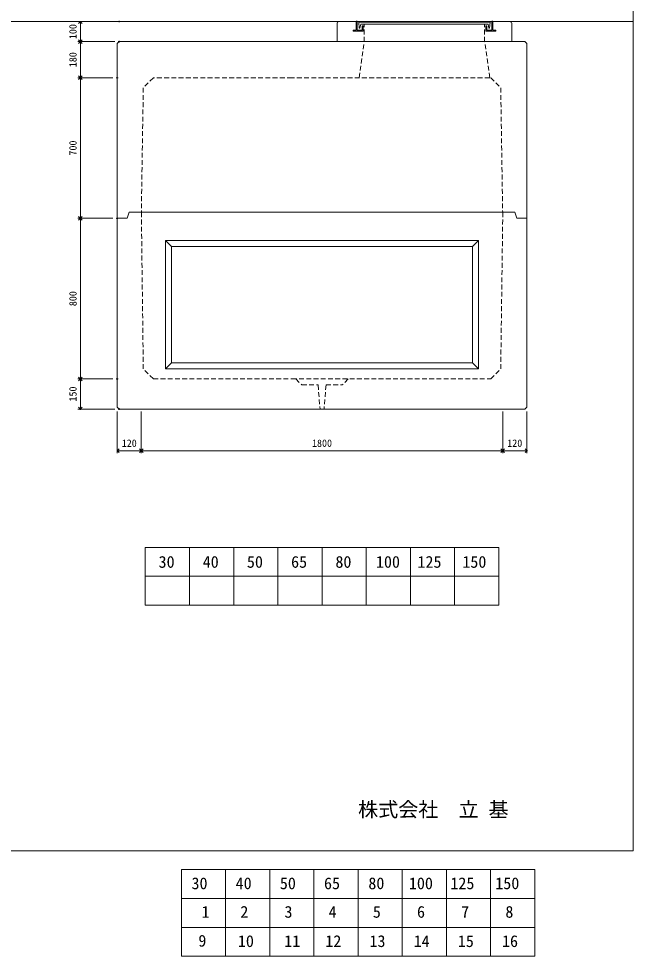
# Model space of a CAD drawing. Units: millimetres, scale not verified. Extents: x -9756 to 9756, y -4538 to 4538.
# Drawn here: x 6696 to 9756, y -4538 to 131 of the extents above; entities that cross this region are included whole.
import ezdxf
from ezdxf.enums import TextEntityAlignment as Align

# ---------------------------------------------------------------- set-up
doc = ezdxf.new("R2010")
doc.units = ezdxf.units.MM
doc.header["$LTSCALE"] = 20
doc.header["$PDMODE"] = 32
doc.header["$PDSIZE"] = 4
doc.linetypes.add('DASHED1', pattern=[1.8, 1.2, -0.6])
doc.layers.add('0-1_Defpoints', color=7, linetype='Continuous')
for name, color, linetype, lineweight in [('0-2_waku', 7, 'Continuous', 18), ('0-3_gaikei', 7, 'Continuous', 18), ('0-4_kakure', 7, 'DASHED1', 5), ('0-5_sunpou', 7, 'Continuous', 5), ('0-8_uchigawa', 6, 'Continuous', 18), ('0-A_futa', 3, 'Continuous', 18), ('0-B_GL', 4, 'Continuous', 18), ('0-D_文字１', 7, 'Continuous', 18), ('1-4_文字２', 7, 'Continuous', 5)]:
    doc.layers.add(name, color=color, linetype=linetype, lineweight=lineweight)
doc.styles.add('ＭＳ ゴシック', font='')
doc.styles.get('ＭＳ ゴシック').set_extended_font_data('MS Gothic')

# ---------------------------------------------------------------- blocks, each defined once
blk = doc.blocks.new('_Open90')
at = {"layer": '0-5_sunpou'}
blk.add_line((0, 0), (-1, 0), dxfattribs=at)
blk.add_lwpolyline([(-0.5, 0.5), (0, 0), (-0.5, -0.5)], dxfattribs=at)
blk = doc.blocks.new('D103')
at = {"layer": '0-1_Defpoints'}
for p in [(13115.68, 3988.65), (12922.35, 3888.65), (13115.68, 3888.65)]:
    blk.add_point(p, dxfattribs=at)
at = {"layer": '0-5_sunpou'}
for p, q in [((13093.68, 3988.65), (12909.35, 3988.65)), ((12922.35, 3970.65), (12922.35, 3906.65)), ((13093.68, 3888.65), (12909.35, 3888.65))]:
    blk.add_line(p, q, dxfattribs=at)
at = {"layer": '0-5_sunpou', "xscale": 18, "yscale": 18}
for p, rotation in [((12922.35, 3988.65), 90), ((12922.35, 3888.65), 270)]:
    blk.add_blockref('_Open90', p, dxfattribs=dict(at, rotation=rotation))
at = {"layer": '0-5_sunpou', "style": 'ＭＳ ゴシック'}
blk.add_text('100', height=36.66, rotation=90, dxfattribs=at).set_placement((12914.35, 3901.15), align=Align.BOTTOM_LEFT)
blk = doc.blocks.new('D104')
at = {"layer": '0-1_Defpoints'}
for p in [(13115.68, 3888.65), (12922.35, 3708.65), (13105.68, 3708.65)]:
    blk.add_point(p, dxfattribs=at)
at = {"layer": '0-5_sunpou'}
for p, q in [((13093.68, 3888.65), (12909.35, 3888.65)), ((12922.35, 3870.65), (12922.35, 3726.65)), ((13083.68, 3708.65), (12909.35, 3708.65))]:
    blk.add_line(p, q, dxfattribs=at)
at = {"layer": '0-5_sunpou', "xscale": 18, "yscale": 18}
for p, rotation in [((12922.35, 3888.65), 90), ((12922.35, 3708.65), 270)]:
    blk.add_blockref('_Open90', p, dxfattribs=dict(at, rotation=rotation))
at = {"layer": '0-5_sunpou', "style": 'ＭＳ ゴシック'}
blk.add_text('180', height=36.66, rotation=90, dxfattribs=at).set_placement((12914.35, 3761.15), align=Align.BOTTOM_LEFT)
blk = doc.blocks.new('D105')
at = {"layer": '0-1_Defpoints'}
for p in [(13105.68, 3708.65), (12922.35, 3008.65), (13105.68, 3008.65)]:
    blk.add_point(p, dxfattribs=at)
at = {"layer": '0-5_sunpou'}
for p, q in [((13083.68, 3708.65), (12909.35, 3708.65)), ((12922.35, 3690.65), (12922.35, 3026.65)), ((13083.68, 3008.65), (12909.35, 3008.65))]:
    blk.add_line(p, q, dxfattribs=at)
at = {"layer": '0-5_sunpou', "xscale": 18, "yscale": 18}
for p, rotation in [((12922.35, 3708.65), 90), ((12922.35, 3008.65), 270)]:
    blk.add_blockref('_Open90', p, dxfattribs=dict(at, rotation=rotation))
at = {"layer": '0-5_sunpou', "style": 'ＭＳ ゴシック'}
blk.add_text('700', height=36.66, rotation=90, dxfattribs=at).set_placement((12914.35, 3321.15), align=Align.BOTTOM_LEFT)
blk = doc.blocks.new('D106')
at = {"layer": '0-1_Defpoints'}
for p in [(13105.68, 3008.65), (12922.35, 2208.65), (13105.68, 2208.65)]:
    blk.add_point(p, dxfattribs=at)
at = {"layer": '0-5_sunpou'}
for p, q in [((13083.68, 3008.65), (12909.35, 3008.65)), ((12922.35, 2990.65), (12922.35, 2226.65)), ((13083.68, 2208.65), (12909.35, 2208.65))]:
    blk.add_line(p, q, dxfattribs=at)
at = {"layer": '0-5_sunpou', "xscale": 18, "yscale": 18}
for p, rotation in [((12922.35, 3008.65), 90), ((12922.35, 2208.65), 270)]:
    blk.add_blockref('_Open90', p, dxfattribs=dict(at, rotation=rotation))
at = {"layer": '0-5_sunpou', "style": 'ＭＳ ゴシック'}
blk.add_text('800', height=36.66, rotation=90, dxfattribs=at).set_placement((12914.35, 2571.15), align=Align.BOTTOM_LEFT)
blk = doc.blocks.new('D107')
at = {"layer": '0-1_Defpoints'}
for p in [(13105.68, 2208.65), (12922.35, 2058.65), (13115.68, 2058.65)]:
    blk.add_point(p, dxfattribs=at)
at = {"layer": '0-5_sunpou'}
for p, q in [((13083.68, 2208.65), (12909.35, 2208.65)), ((12922.35, 2190.65), (12922.35, 2076.65)), ((13093.68, 2058.65), (12909.35, 2058.65))]:
    blk.add_line(p, q, dxfattribs=at)
at = {"layer": '0-5_sunpou', "xscale": 18, "yscale": 18}
for p, rotation in [((12922.35, 2208.65), 90), ((12922.35, 2058.65), 270)]:
    blk.add_blockref('_Open90', p, dxfattribs=dict(at, rotation=rotation))
at = {"layer": '0-5_sunpou', "style": 'ＭＳ ゴシック'}
blk.add_text('150', height=36.66, rotation=90, dxfattribs=at).set_placement((12914.35, 2096.15), align=Align.BOTTOM_LEFT)
blk = doc.blocks.new('_Open90_41')
at = {"layer": '0-5_sunpou'}
blk.add_line((0, 0), (-1, 0), dxfattribs=at)
blk.add_lwpolyline([(-0.5, 0.5), (0, 0), (-0.5, -0.5)], dxfattribs=at)
blk = doc.blocks.new('120')
at = {"layer": '0-5_sunpou'}
for p, q in [((-80, 163.97), (-80, -44.26)), ((40, 163.97), (40, -44.26)), ((40, 163.97), (40, -44.26)), ((-62, -31.26), (22, -31.26))]:
    blk.add_line(p, q, dxfattribs=at)
blk.add_point((40, -31.26), dxfattribs=at)
at = {"layer": '0-5_sunpou', "xscale": 18, "yscale": 18, "rotation": 180}
blk.add_blockref('_Open90_41', (-80, -31.26), dxfattribs=at)
at = {"layer": '0-5_sunpou', "xscale": 18, "yscale": 18}
blk.add_blockref('_Open90_41', (40, -31.26), dxfattribs=at)
at = {"layer": '0-5_sunpou', "style": 'ＭＳ ゴシック'}
blk.add_text('120', height=36.66, dxfattribs=at).set_placement((-57.5, -23.26), align=Align.BOTTOM_LEFT)
blk = doc.blocks.new('180')
at = {"layer": '0-5_sunpou'}
for p, q in [((450, 171.45), (450, -36.78)), ((450, 171.45), (450, -36.78)), ((-1332, -23.78), (432, -23.78))]:
    blk.add_line(p, q, dxfattribs=at)
blk.add_point((450, -23.78), dxfattribs=at)
at = {"layer": '0-5_sunpou', "xscale": 18, "yscale": 18, "rotation": 180}
blk.add_blockref('_Open90_41', (-1350, -23.78), dxfattribs=at)
at = {"layer": '0-5_sunpou', "xscale": 18, "yscale": 18}
blk.add_blockref('_Open90_41', (450, -23.78), dxfattribs=at)
at = {"layer": '0-5_sunpou', "style": 'ＭＳ ゴシック'}
blk.add_text('1800', height=36.66, dxfattribs=at).set_placement((-500, -15.78), align=Align.BOTTOM_LEFT)
blk = doc.blocks.new('120120')
at = {"layer": '0-5_sunpou'}
for p, q in [((40, 178.71), (40, -29.52)), ((-62, -16.52), (22, -16.52))]:
    blk.add_line(p, q, dxfattribs=at)
blk.add_point((40, -16.52), dxfattribs=at)
at = {"layer": '0-5_sunpou', "xscale": 18, "yscale": 18, "rotation": 180}
blk.add_blockref('_Open90_41', (-80, -16.52), dxfattribs=at)
at = {"layer": '0-5_sunpou', "xscale": 18, "yscale": 18}
blk.add_blockref('_Open90_41', (40, -16.52), dxfattribs=at)
at = {"layer": '0-5_sunpou', "style": 'ＭＳ ゴシック'}
blk.add_text('120', height=36.66, dxfattribs=at).set_placement((-57.5, -8.52), align=Align.BOTTOM_LEFT)

msp = doc.modelspace()

# ---------------------------------------------------------------- linework, layer by layer
at = {"layer": '0-2_waku'}
for p, q in [((9754.99, 4003.18), (9754.99, -4012.44)), ((7326.24, -2501.44), (7326.24, -2789.44)), ((7326.24, -2501.44), (7326.24, -2789.44)), ((7326.24, -2501.44), (7326.24, -2789.44)), ((7326.24, -2501.44), (7326.24, -2789.44)), ((7326.24, -2501.44), (9086.24, -2501.44)), ((7546.24, -2501.44), (7546.24, -2789.44)), ((7766.24, -2501.44), (7766.24, -2789.44)), ((7766.24, -2501.44), (7766.24, -2789.44)), ((7986.24, -2501.44), (7986.24, -2789.44)), ((8206.24, -2501.44), (8206.24, -2789.44)), ((8426.24, -2501.44), (8426.24, -2789.44)), ((8646.24, -2501.44), (8646.24, -2789.44)), ((8866.24, -2501.44), (8866.24, -2789.44)), ((9086.24, -2501.44), (9086.24, -2789.44)), ((7326.24, -2645.44), (9086.24, -2645.44)), ((7326.24, -2789.44), (9086.24, -2789.44)), ((-2485.01, -4012.44), (9754.99, -4012.44))]:
    msp.add_line(p, q, dxfattribs=at)
msp.add_lwpolyline([(-2485.01, 4537.56), (9754.99, 4537.56), (9754.99, -4012.44)], dxfattribs=at)
at = {"layer": '0-3_gaikei'}
for p, q in [((8281.24, 17.56), (8281.24, 107.56)), ((8291.24, 117.56), (8376.23, 117.56)), ((9056.24, 117.56), (9141.24, 117.56)), ((9151.24, 17.56), (9151.24, 107.56)), ((7186.24, 7.56), (7186.24, -862.44)), ((8916.24, 17.56), (7196.24, 17.56)), ((8281.24, 17.56), (8391.24, 17.56)), ((8316.24, 17.56), (9116.24, 17.56)), ((8911.24, 17.56), (9216.24, 17.56)), ((9151.24, 17.56), (9041.24, 17.56)), ((9216.24, 17.56), (9226.24, 7.56)), ((9226.24, -862.44), (9226.24, 7.56)), ((9166.24, -832.44), (9176.24, -862.44)), ((7236.24, -862.44), (7186.24, -862.44)), ((9171.24, -847.44), (9176.24, -862.44)), ((9226.24, -862.44), (9176.24, -862.44)), ((9226.24, -1802.44), (9226.24, -862.44)), ((7196.24, -1812.44), (9216.24, -1812.44)), ((9226.24, -1802.44), (9216.24, -1812.44)), ((9226.24, -1802.44), (9216.24, -1812.44))]:
    msp.add_line(p, q, dxfattribs=at)
for points in [[(8916.24, 17.56), (7196.24, 17.56), (7186.24, 7.56)], [(7236.24, -862.44), (7246.24, -832.44), (9166.24, -832.44)], [(7186.24, -862.44), (7186.24, -1802.44), (7196.24, -1812.44)]]:
    msp.add_lwpolyline(points, dxfattribs=at)
for centre, radius, start, end in [((8290.65, 108.14), 9.44, 86.47383, 183.52617), ((9141.57, 107.89), 9.68, 358.04251, 91.95749), ((9141.24, 107.56), 10, 0, 10)]:
    msp.add_arc(centre, radius, start, end, dxfattribs=at)
at = {"layer": '0-4_kakure'}
for p, q in [((8416.24, 17.56), (8416.24, 104.06)), ((9016.24, 17.56), (9016.24, 104.06)), ((8391.24, -162.44), (8416.24, 17.56)), ((9041.24, -162.44), (9016.24, 17.56)), ((9041.24, -162.44), (8056.24, -162.44)), ((7316.24, -1612.44), (7306.47, -832.44)), ((9096.24, -1612.44), (9106.43, -832.44)), ((7366.24, -1662.44), (7316.24, -1612.44)), ((7366.24, -1662.44), (8056.24, -1662.44)), ((8336.24, -1662.44), (8306.24, -1692.44)), ((8186.24, -1692.44), (8196.24, -1812.44)), ((8226.24, -1692.44), (8216.24, -1812.44)), ((8226.24, -1692.44), (8306.24, -1692.44))]:
    msp.add_line(p, q, dxfattribs=at)
for points in [[(8056.24, -162.44), (7366.24, -162.44), (7316.24, -212.44), (7306.47, -832.44)], [(9046.24, -162.44), (9096.24, -212.44), (9106, -832.44)], [(8056.24, -1662.44), (9046.24, -1662.44), (9096.24, -1612.44)], [(8076.24, -1662.44), (8106.24, -1692.44), (8186.24, -1692.44)]]:
    msp.add_lwpolyline(points, dxfattribs=at)
at = {"layer": '0-8_uchigawa'}
for p, q in [((7426.24, -972.44), (7426.24, -1612.44)), ((7426.24, -972.44), (8986.24, -972.44)), ((7426.24, -972.44), (8986.24, -972.44)), ((7426.24, -972.44), (7456.24, -1002.44)), ((8986.24, -972.44), (8956.24, -1002.44)), ((8986.24, -1612.44), (8986.24, -972.44)), ((7456.24, -1002.44), (7456.24, -1582.44)), ((7456.24, -1002.44), (8956.24, -1002.44)), ((8956.24, -1582.44), (8956.24, -1002.44)), ((7426.24, -1612.44), (7456.24, -1582.44)), ((7456.24, -1582.44), (8956.24, -1582.44)), ((7466.74, -1582.44), (8206.24, -1582.44)), ((8206.24, -1582.44), (8945.74, -1582.44)), ((8986.24, -1612.44), (8956.24, -1582.44)), ((7426.24, -1612.44), (8986.24, -1612.44))]:
    msp.add_line(p, q, dxfattribs=at)
at = {"layer": '0-A_futa'}
for p, q in [((8376.23, 117.56), (8376.23, 74.56)), ((8378.23, 119.56), (8381.23, 119.56)), ((8381.23, 119.56), (8381.23, 74.56)), ((8389.05, 115.06), (9043.38, 115.06)), ((8389.05, 115.06), (8391.54, 85.06)), ((8399.56, 104.06), (8395.25, 85.06)), ((8399.56, 104.06), (9032.9, 104.06)), ((8406.23, 94.56), (8406.23, 74.56)), ((8408.23, 96.56), (8409.23, 96.56)), ((8411.23, 94.56), (8411.23, 69.56)), ((9021.24, 94.56), (9021.24, 69.56)), ((9024.24, 96.56), (9023.24, 96.56)), ((9026.24, 94.56), (9026.24, 74.56)), ((9032.9, 104.06), (9037.22, 85.06)), ((9043.38, 115.06), (9041.13, 85.06)), ((9051.24, 119.56), (9051.24, 74.56)), ((9051.24, 119.56), (9054.24, 119.56)), ((9056.24, 117.56), (9056.24, 74.56)), ((8361.23, 72.56), (8361.23, 71.56)), ((8363.23, 74.56), (8376.23, 74.56)), ((8411.23, 69.56), (8363.23, 69.56)), ((8381.23, 74.56), (8406.23, 74.56)), ((8391.54, 85.06), (8395.25, 85.06)), ((9021.24, 69.56), (9069.24, 69.56)), ((9051.24, 74.56), (9026.24, 74.56)), ((9041.13, 85.06), (9037.22, 85.06)), ((9069.24, 74.56), (9056.24, 74.56)), ((9071.24, 72.56), (9071.24, 71.56))]:
    msp.add_line(p, q, dxfattribs=at)
for centre, start, end in [((8378.23, 117.56), 90, 180), ((8408.23, 94.56), 90, 180), ((8409.23, 94.56), 0, 90), ((9023.24, 94.56), 90, 180), ((9024.24, 94.56), 0, 90), ((9054.24, 117.56), 0, 90), ((8363.23, 72.56), 90, 180), ((8363.23, 71.56), 180, 270), ((9069.24, 72.56), 0, 90), ((9069.24, 71.56), 270, 0)]:
    msp.add_arc(centre, 2, start, end, dxfattribs=at)
at = {"layer": '0-B_GL'}
msp.add_line((-2483.79, 117.56), (9756.21, 117.56), dxfattribs=at)
at = {"layer": '1-4_文字２'}
for p, q in [((7505.87, -4105.52), (7505.87, -4393.52)), ((7505.87, -4105.52), (7505.87, -4393.52)), ((7505.87, -4105.52), (7505.87, -4393.52)), ((7505.87, -4105.52), (7505.87, -4393.52)), ((7505.87, -4105.52), (9265.87, -4105.52)), ((7505.87, -4105.52), (7505.87, -4393.52)), ((7505.87, -4105.52), (7505.87, -4393.52)), ((7505.87, -4105.52), (7505.87, -4393.52)), ((7505.87, -4105.52), (7505.87, -4393.52)), ((7505.87, -4105.52), (9265.87, -4105.52)), ((7725.87, -4105.52), (7725.87, -4393.52)), ((7725.87, -4105.52), (7725.87, -4393.52)), ((7945.87, -4105.52), (7945.87, -4393.52)), ((7945.87, -4105.52), (7945.87, -4393.52)), ((7945.87, -4105.52), (7945.87, -4393.52)), ((7945.87, -4105.52), (7945.87, -4393.52)), ((8165.87, -4105.52), (8165.87, -4393.52)), ((8165.87, -4105.52), (8165.87, -4393.52)), ((8385.87, -4105.52), (8385.87, -4393.52)), ((8385.87, -4105.52), (8385.87, -4393.52)), ((8605.87, -4105.52), (8605.87, -4393.52)), ((8605.87, -4105.52), (8605.87, -4393.52)), ((8825.87, -4105.52), (8825.87, -4393.52)), ((8825.87, -4105.52), (8825.87, -4393.52)), ((9045.87, -4105.52), (9045.87, -4393.52)), ((9045.87, -4105.52), (9045.87, -4393.52)), ((9265.87, -4105.52), (9265.87, -4393.52)), ((9265.87, -4105.52), (9265.87, -4393.52)), ((7505.87, -4249.52), (9265.87, -4249.52)), ((7505.87, -4249.52), (9265.87, -4249.52)), ((7505.87, -4393.52), (9265.87, -4393.52)), ((7505.87, -4393.52), (9265.87, -4393.52)), ((7505.87, -4393.52), (7505.87, -4537.52)), ((7505.87, -4393.52), (7505.87, -4537.52)), ((7505.87, -4393.52), (7505.87, -4537.52)), ((7505.87, -4393.52), (7505.87, -4537.52)), ((7505.87, -4393.52), (9265.87, -4393.52)), ((7505.87, -4393.52), (7505.87, -4537.52)), ((7505.87, -4393.52), (7505.87, -4537.52)), ((7505.87, -4393.52), (7505.87, -4537.52)), ((7505.87, -4393.52), (7505.87, -4537.52)), ((7505.87, -4393.52), (9265.87, -4393.52)), ((7725.87, -4393.52), (7725.87, -4537.52)), ((7725.87, -4393.52), (7725.87, -4537.52)), ((7945.87, -4393.52), (7945.87, -4537.52)), ((7945.87, -4393.52), (7945.87, -4537.52)), ((7945.87, -4393.52), (7945.87, -4537.52)), ((7945.87, -4393.52), (7945.87, -4537.52)), ((8165.87, -4393.52), (8165.87, -4537.52)), ((8165.87, -4393.52), (8165.87, -4537.52)), ((8385.87, -4393.52), (8385.87, -4537.52)), ((8385.87, -4393.52), (8385.87, -4537.52)), ((8605.87, -4393.52), (8605.87, -4537.52)), ((8605.87, -4393.52), (8605.87, -4537.52)), ((8825.87, -4393.52), (8825.87, -4537.52)), ((8825.87, -4393.52), (8825.87, -4537.52)), ((9045.87, -4393.52), (9045.87, -4537.52)), ((9045.87, -4393.52), (9045.87, -4537.52)), ((9265.87, -4393.52), (9265.87, -4537.52)), ((9265.87, -4393.52), (9265.87, -4537.52)), ((7505.87, -4537.52), (9265.87, -4537.52)), ((7505.87, -4537.52), (9265.87, -4537.52))]:
    msp.add_line(p, q, dxfattribs=at)

# ---------------------------------------------------------------- block references
at = {"layer": '0-5_sunpou'}
for name, p in [('D103', (-5919.45, -3871.1)), ('D104', (-5919.45, -3871.1)), ('D105', (-5919.45, -3871.1)), ('D106', (-5919.45, -3871.1)), ('D107', (-5919.45, -3871.1)), ('120', (7266.24, -1988.41)), ('180', (8656.24, -1995.89)), ('120120', (9186.24, -2003.15))]:
    msp.add_blockref(name, p, dxfattribs=at)

# ---------------------------------------------------------------- texts
at = {"layer": '0-D_文字１', "style": 'ＭＳ ゴシック'}
for s, height, p in [('30', 58.65, (7392.16, -2620.36)), ('40', 58.65, (7612.16, -2620.36)), ('50', 58.65, (7832.16, -2620.36)), ('65', 58.65, (8052.16, -2620.36)), ('80', 58.65, (8272.97, -2620.36)), ('100', 58.65, (8474.72, -2620.36)), ('125', 58.65, (8681.5, -2620.36)), ('150', 58.65, (8905.02, -2620.36)), ('株式会社\u3000立 基 ', 73.31, (8385.79, -3865.16))]:
    msp.add_text(s, height=height, dxfattribs=at).set_placement(p, align=Align.BOTTOM_LEFT)
at = {"layer": '1-4_文字２', "style": 'ＭＳ ゴシック'}
for s, p in [('30', (7556.18, -4221.16)), ('30', (7556.18, -4221.16)), ('40', (7776.18, -4221.16)), ('40', (7776.18, -4221.16)), ('50', (7996.18, -4221.16)), ('50', (7996.18, -4221.16)), ('65', (8216.18, -4221.16)), ('65', (8216.18, -4221.16)), ('80', (8437, -4221.16)), ('80', (8437, -4221.16)), ('100', (8638.74, -4221.16)), ('100', (8638.74, -4221.16)), ('125', (8845.52, -4221.16)), ('125', (8845.52, -4221.16)), ('150', (9069.04, -4221.16)), ('150', (9069.04, -4221.16)), ('1', (7606.47, -4363.23)), ('2', (7799.35, -4363.23)), ('3', (8019.35, -4363.23)), ('4', (8239.35, -4363.23)), ('5', (8459.35, -4363.23)), ('6', (8679.35, -4363.23)), ('7', (8899.35, -4363.23)), ('8', (9119.35, -4363.23)), ('9', (7590.34, -4507.23)), ('10', (7787.17, -4509.16)), ('11', (8018.16, -4509.16)), ('12', (8222.58, -4509.16)), ('13', (8442.58, -4509.16)), ('14', (8662.58, -4509.16)), ('15', (8882.58, -4509.16)), ('16', (9102.58, -4509.16))]:
    msp.add_text(s, height=58.65, dxfattribs=at).set_placement(p, align=Align.BOTTOM_LEFT)

doc.saveas('drawing.dxf')
